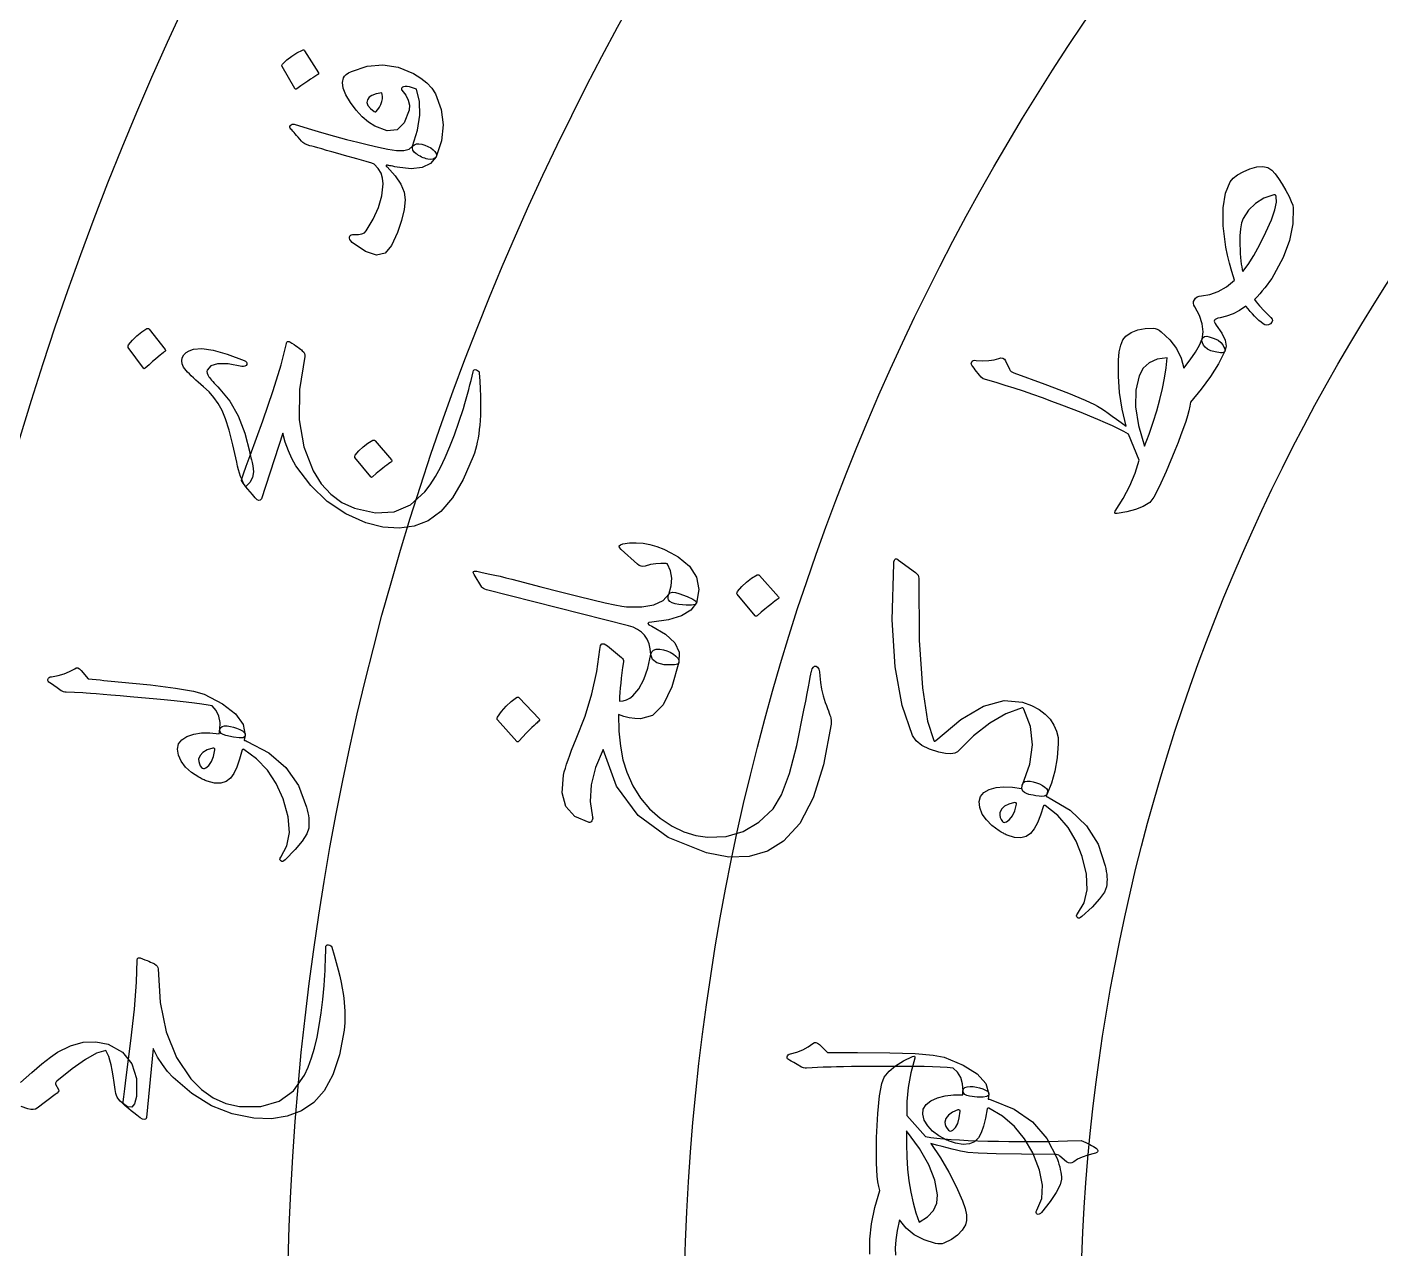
# Model space of a CAD drawing. Header units: millimetres. Extents: x -150 to 150, y -150 to 198.
# Drawn here: x -77.77 to -42.64, y 2.16 to 33.85 of the extents above; entities that cross this region are included whole.
import ezdxf

# ---------------------------------------------------------------- set-up
doc = ezdxf.new("R2010")
doc.units = ezdxf.units.MM
for name, color, linetype in [('CUT_OUTER', 1, 'Continuous'), ('ENGRAVE', 7, 'Continuous'), ('ENGRAVE_FINE', 8, 'Continuous'), ('GUIDE', 3, 'Continuous'), ('TEXT', 5, 'Continuous')]:
    doc.layers.add(name, color=color, linetype=linetype)

msp = doc.modelspace()

# ---------------------------------------------------------------- linework, layer by layer
at = {"layer": 'CUT_OUTER'}
msp.add_arc((0.0002, -0.0002), 149.9998, 179.017762, 3.164151, dxfattribs=at)
at = {"layer": 'ENGRAVE'}
for radius in [132.75, 112.1737, 91.5975, 71.0212, 50.445]:
    msp.add_circle((0, 0), radius, dxfattribs=at)
at = {"layer": 'ENGRAVE_FINE'}
for radius in [122.4619, 101.8856, 81.3094, 60.7331]:
    msp.add_circle((0, 0), radius, dxfattribs=at)
at = {"layer": 'GUIDE'}
msp.add_circle((0, 0), 137.25, dxfattribs=at)
at = {"layer": 'TEXT'}
for points in [[(-71.1547, 32.829), (-71.1591, 32.8417), (-71.1585, 32.8563), (-71.1528, 32.873), (-71.1422, 32.8915), (-71.0257, 33.0036), (-70.901, 33.102), (-70.768, 33.1866), (-70.6269, 33.2575), (-70.6083, 33.2621), (-70.5926, 33.2605), (-70.5798, 33.2529), (-70.5698, 33.2391), (-70.2114, 32.6722), (-70.2048, 32.6544), (-70.2092, 32.6374), (-70.2244, 32.6212), (-70.2504, 32.6059), (-70.273, 32.5926), (-70.3075, 32.5711), (-70.354, 32.5414), (-70.4125, 32.5035), (-70.4834, 32.4564), (-70.5669, 32.3992), (-70.6632, 32.3318), (-70.7722, 32.2542), (-70.7887, 32.2448), (-70.8021, 32.2424), (-70.8122, 32.2471), (-70.8192, 32.2587)], [(-69.5608, 32.5371), (-69.5319, 32.5812), (-69.4871, 32.6242), (-69.4264, 32.6659), (-69.3498, 32.7064), (-68.9435, 32.8411), (-68.5408, 32.8757), (-68.1417, 32.8114), (-67.7463, 32.6494), (-67.5561, 32.5325), (-67.3977, 32.4054), (-67.2708, 32.2681), (-67.1755, 32.1208), (-67.0238, 31.7204), (-66.9705, 31.3154), (-67.0152, 30.9046), (-67.1579, 30.4867), (-67.1859, 30.4508), (-67.2307, 30.4296), (-67.2924, 30.4229), (-67.3709, 30.4308), (-67.4124, 30.4393), (-67.4535, 30.451), (-67.4941, 30.4661), (-67.5343, 30.4845), (-67.573, 30.5047), (-67.6095, 30.5255), (-67.6438, 30.5467), (-67.6758, 30.5685), (-67.7278, 30.6137), (-67.7603, 30.6612), (-67.7734, 30.7111), (-67.7671, 30.7633), (-67.6407, 31.1803), (-67.5814, 31.5664), (-67.5898, 31.9223), (-67.6664, 32.2487), (-67.7661, 32.2823), (-67.8478, 32.3042), (-67.9114, 32.3144), (-67.9569, 32.3129), (-67.9992, 32.3052), (-68.0297, 32.2939), (-68.0486, 32.2791), (-68.0557, 32.2608), (-68.0573, 32.2467), (-68.056, 32.2342), (-68.0518, 32.2235), (-68.0447, 32.2144), (-67.9426, 32.0869), (-67.8777, 31.9588), (-67.85, 31.83), (-67.8593, 31.7003), (-67.9829, 31.3692), (-68.1714, 31.1891), (-68.4263, 31.16), (-68.7479, 31.2824), (-68.9148, 31.3912), (-69.0759, 31.5307), (-69.231, 31.7008), (-69.38, 31.902), (-69.4979, 32.0969), (-69.5672, 32.2679), (-69.5882, 32.4147), (-69.5608, 32.5371)], [(-68.9383, 31.972), (-68.9507, 31.8954), (-68.9251, 31.8189), (-68.8616, 31.7426), (-68.7601, 31.6664), (-68.7422, 31.6587), (-68.7289, 31.6541), (-68.7204, 31.6528), (-68.7165, 31.6546), (-68.6685, 31.7154), (-68.6276, 31.7805), (-68.5939, 31.8499), (-68.5673, 31.9237), (-68.5513, 31.9921), (-68.5463, 32.0522), (-68.5522, 32.1041), (-68.5692, 32.1477), (-68.7132, 32.122), (-68.8227, 32.084), (-68.8977, 32.034), (-68.9383, 31.972)], [(-67.7671, 30.7633), (-67.7213, 30.8011), (-67.6666, 30.8227), (-67.6029, 30.828), (-67.5303, 30.8171), (-67.4453, 30.7929), (-67.3679, 30.7611), (-67.298, 30.7216), (-67.2357, 30.6746), (-67.187, 30.6248), (-67.1577, 30.5768), (-67.148, 30.5308), (-67.1579, 30.4867), (-67.3042, 30.313), (-67.5205, 30.2113), (-67.8072, 30.1812), (-68.1645, 30.2226), (-68.2243, 30.2339), (-68.2761, 30.2438), (-68.3199, 30.2521), (-68.3558, 30.2589), (-68.3837, 30.2641), (-68.4036, 30.2679), (-68.4155, 30.2701), (-68.4195, 30.2709), (-68.444, 30.2696), (-68.454, 30.2619), (-68.4496, 30.2478), (-68.4307, 30.2273), (-68.2203, 29.9973), (-68.0714, 29.7792), (-67.984, 29.5729), (-67.9581, 29.3779), (-67.983, 29.1226), (-68.0508, 28.8404), (-68.161, 28.5308), (-68.3133, 28.1933), (-68.4791, 27.9939), (-68.7044, 27.9398), (-68.9896, 28.0315), (-69.3344, 28.2701), (-69.3722, 28.308), (-69.3961, 28.3452), (-69.4062, 28.3819), (-69.4025, 28.418), (-69.3865, 28.4485), (-69.3597, 28.4686), (-69.3221, 28.4782), (-69.2737, 28.4774), (-69.1705, 28.4754), (-69.0856, 28.49), (-69.019, 28.521), (-68.9707, 28.5684), (-68.7865, 28.8701), (-68.6524, 29.1735), (-68.5682, 29.4792), (-68.5339, 29.7879), (-68.5446, 29.9333), (-68.5864, 30.0672), (-68.6594, 30.1899), (-68.7637, 30.3012), (-68.826, 30.3246), (-68.9751, 30.3699), (-69.2111, 30.437), (-69.534, 30.5257), (-69.7063, 30.5741), (-69.8618, 30.6181), (-70.0004, 30.6577), (-70.1222, 30.6929), (-70.2264, 30.723), (-70.3124, 30.7472), (-70.3803, 30.7655), (-70.4299, 30.7778), (-70.5034, 30.8022), (-70.565, 30.8306), (-70.6146, 30.8632), (-70.6523, 30.9), (-70.6964, 30.9516), (-70.7375, 30.9998), (-70.7754, 31.0446), (-70.8103, 31.086), (-70.8422, 31.1235), (-70.8715, 31.1568), (-70.8981, 31.1858), (-70.922, 31.2104), (-70.94, 31.233), (-70.9488, 31.2557), (-70.9484, 31.2786), (-70.9387, 31.3016), (-70.9183, 31.3225), (-70.8956, 31.3349), (-70.8704, 31.339), (-70.8428, 31.3347), (-70.4762, 31.2233), (-70.1275, 31.121), (-69.7966, 31.0276), (-69.4835, 30.9432), (-69.1884, 30.8675), (-68.9114, 30.7999), (-68.6527, 30.7405), (-68.4121, 30.6894), (-68.1818, 30.6545), (-67.9976, 30.6551), (-67.8594, 30.6913), (-67.7671, 30.7633)], [(-46.5518, 29.843), (-46.4758, 29.9329), (-46.3657, 30.0186), (-46.2215, 30.0999), (-46.0434, 30.1763), (-45.8655, 30.2287), (-45.7119, 30.2404), (-45.5826, 30.2118), (-45.4775, 30.1432), (-45.3896, 30.0471), (-45.2994, 29.9275), (-45.2067, 29.7845), (-45.1114, 29.6183), (-45.029, 29.4584), (-44.969, 29.3301), (-44.9317, 29.2333), (-44.9172, 29.1678), (-44.9279, 28.749), (-45.0156, 28.3202), (-45.18, 27.8799), (-45.4205, 27.4262), (-45.4759, 27.3377), (-45.5339, 27.2519), (-45.5945, 27.1685), (-45.6577, 27.0878), (-45.7228, 27.0097), (-45.7893, 26.9344), (-45.8571, 26.862), (-45.9264, 26.7923), (-45.884, 26.7284), (-45.7985, 26.6279), (-45.6695, 26.491), (-45.4969, 26.3179), (-45.4656, 26.2802), (-45.4575, 26.2414), (-45.4724, 26.2015), (-45.5105, 26.1605), (-45.557, 26.1336), (-45.6045, 26.1237), (-45.6529, 26.1308), (-45.7023, 26.1549), (-45.7555, 26.1993), (-45.8098, 26.2475), (-45.8652, 26.2995), (-45.9216, 26.3552), (-45.9784, 26.4149), (-46.035, 26.4787), (-46.0913, 26.5466), (-46.1474, 26.6187), (-46.313, 26.5076), (-46.4799, 26.4195), (-46.6481, 26.3545), (-46.8178, 26.3127), (-46.8719, 26.3027), (-46.9141, 26.2891), (-46.9445, 26.272), (-46.963, 26.2514), (-46.968, 26.229), (-46.9617, 26.2003), (-46.944, 26.1653), (-46.9149, 26.1239), (-46.7682, 25.9192), (-46.683, 25.7371), (-46.6596, 25.5772), (-46.6979, 25.4392), (-46.7113, 25.4253), (-46.7341, 25.4155), (-46.7663, 25.4098), (-46.8079, 25.4082), (-46.9466, 25.4292), (-47.0591, 25.4595), (-47.1453, 25.4994), (-47.2051, 25.5489), (-47.2487, 25.6079), (-47.2767, 25.6626), (-47.2889, 25.7131), (-47.2855, 25.7593), (-47.2584, 25.9531), (-47.2811, 26.1572), (-47.3537, 26.372), (-47.4762, 26.5977), (-47.4988, 26.6439), (-47.5076, 26.6898), (-47.5027, 26.7355), (-47.4841, 26.7809), (-47.452, 26.8236), (-47.4105, 26.8545), (-47.3596, 26.8736), (-47.2993, 26.881), (-47.0809, 26.9151), (-46.8658, 26.9949), (-46.6539, 27.1199), (-46.4447, 27.2901), (-46.5123, 27.5156), (-46.5714, 27.7329), (-46.6219, 27.9419), (-46.664, 28.1424), (-46.7344, 28.697), (-46.7378, 29.1664), (-46.6763, 29.5489), (-46.5518, 29.843)], [(-45.4244, 29.506), (-45.682, 29.414), (-45.9011, 29.2805), (-46.0813, 29.1058), (-46.2221, 28.8906), (-46.2615, 28.7773), (-46.2882, 28.6258), (-46.3019, 28.4362), (-46.3021, 28.2088), (-46.2981, 28.0902), (-46.2926, 27.9808), (-46.2859, 27.8805), (-46.2779, 27.7893), (-46.2682, 27.7069), (-46.2566, 27.633), (-46.2431, 27.5678), (-46.2276, 27.5111), (-46.0874, 27.6994), (-45.9412, 27.9332), (-45.7884, 28.2122), (-45.628, 28.5366), (-45.4864, 28.8565), (-45.3949, 29.1166), (-45.3545, 29.3174), (-45.3661, 29.4593), (-45.3724, 29.4837), (-45.3842, 29.4996), (-45.4016, 29.5071), (-45.4244, 29.506)], [(-75.1431, 25.5449), (-75.1488, 25.5572), (-75.1496, 25.572), (-75.1457, 25.5893), (-75.137, 25.6092), (-75.0322, 25.7346), (-74.9178, 25.8472), (-74.7939, 25.9468), (-74.6604, 26.0335), (-74.6423, 26.0402), (-74.6265, 26.0404), (-74.613, 26.0341), (-74.6017, 26.0213), (-74.1875, 25.4905), (-74.1792, 25.4733), (-74.1818, 25.4558), (-74.1953, 25.4378), (-74.2198, 25.4195), (-74.2409, 25.4037), (-74.2732, 25.3783), (-74.3165, 25.3434), (-74.3709, 25.2988), (-74.4368, 25.2437), (-74.5143, 25.177), (-74.6034, 25.0987), (-74.7042, 25.0087), (-74.7197, 24.9975), (-74.7328, 24.9936), (-74.7434, 24.9972), (-74.7515, 25.0081)], [(-47.5887, 24.1282), (-47.6023, 24.0231), (-47.6271, 23.9035), (-47.6631, 23.7693), (-47.7101, 23.6205), (-47.7671, 23.4565), (-47.8331, 23.277), (-47.908, 23.0818), (-47.9916, 22.8708), (-48.2167, 22.3305), (-48.398, 21.9258), (-48.5389, 21.6577), (-48.6418, 21.527), (-48.8116, 21.4239), (-49.0095, 21.3413), (-49.2356, 21.2788), (-49.4901, 21.2364), (-49.5277, 21.2371), (-49.5481, 21.2473), (-49.5512, 21.2672), (-49.5371, 21.2966), (-49.3342, 21.6262), (-49.1628, 21.9561), (-49.0229, 22.2869), (-48.9145, 22.6192), (-49.1897, 23.2939), (-49.3118, 23.3618), (-49.4525, 23.4338), (-49.6118, 23.5101), (-49.7896, 23.5904), (-49.985, 23.675), (-50.197, 23.7636), (-50.4256, 23.8563), (-50.6708, 23.953), (-50.9261, 24.0515), (-51.1786, 24.1462), (-51.4283, 24.2372), (-51.675, 24.3245), (-51.9185, 24.4078), (-52.1583, 24.4869), (-52.3944, 24.5618), (-52.6268, 24.6325), (-52.9669, 24.7301), (-53.0126, 24.7781), (-53.0556, 24.8255), (-53.0958, 24.8721), (-53.1333, 24.9181), (-53.1682, 24.9629), (-53.2008, 25.0061), (-53.231, 25.0478), (-53.2589, 25.0878), (-53.2679, 25.1069), (-53.2713, 25.1269), (-53.2693, 25.1475), (-53.2617, 25.1689), (-53.2453, 25.1906), (-53.2201, 25.2047), (-53.1861, 25.2114), (-53.1433, 25.2105), (-52.9704, 25.202), (-52.8156, 25.2073), (-52.6788, 25.2263), (-52.5599, 25.2591), (-52.5032, 25.2731), (-52.4547, 25.2679), (-52.4143, 25.2435), (-52.3821, 25.2), (-52.2795, 24.9842), (-52.2614, 24.9499), (-52.237, 24.9224), (-52.2062, 24.9017), (-52.169, 24.8878), (-51.3663, 24.5935), (-50.7499, 24.3573), (-50.3193, 24.1807), (-50.0741, 24.0645), (-49.9954, 24.0201), (-49.9102, 23.9679), (-49.8184, 23.9079), (-49.72, 23.8401), (-49.6146, 23.7654), (-49.5018, 23.6847), (-49.3816, 23.598), (-49.2539, 23.5053), (-49.3559, 23.9427), (-49.423, 24.3743), (-49.4555, 24.7995), (-49.4533, 25.2178), (-49.4334, 25.4308), (-49.3943, 25.6047), (-49.3365, 25.7391), (-49.2602, 25.8339), (-49.1203, 25.932), (-48.9541, 25.9996), (-48.7618, 26.0366), (-48.5434, 26.0428), (-48.4975, 26.0352), (-48.4493, 26.0178), (-48.3989, 25.9908), (-48.3464, 25.9541), (-48.1184, 25.7441), (-47.9443, 25.5157), (-47.8238, 25.2689), (-47.7564, 25.0038), (-47.5924, 25.2234), (-47.4585, 25.4233), (-47.355, 25.6039), (-47.282, 25.7657), (-47.2569, 25.8058), (-47.2178, 25.8289), (-47.1648, 25.8348), (-47.0978, 25.8237), (-46.9711, 25.7813), (-46.8703, 25.7322), (-46.7953, 25.6765), (-46.7462, 25.6144), (-46.7158, 25.5548), (-46.697, 25.5068), (-46.6899, 25.4704), (-46.6945, 25.4455), (-46.8582, 25.1192), (-47.0618, 24.7915), (-47.3053, 24.4615), (-47.5887, 24.1282)], [(-71.9787, 22.7417), (-71.6524, 23.6432), (-71.3851, 24.427), (-71.1805, 25.0954), (-71.0417, 25.6502), (-71.0377, 25.6674), (-71.0315, 25.6813), (-71.023, 25.6918), (-71.0122, 25.6991), (-70.9997, 25.7028), (-70.9862, 25.7026), (-70.9716, 25.6986), (-70.9559, 25.6907), (-70.8971, 25.6538), (-70.8434, 25.6192), (-70.7948, 25.587), (-70.7512, 25.5572), (-70.7128, 25.5297), (-70.6794, 25.5045), (-70.651, 25.4817), (-70.6278, 25.4612), (-70.5927, 25.423), (-70.5702, 25.3853), (-70.5603, 25.3482), (-70.563, 25.3118), (-70.7006, 24.4529), (-70.7089, 23.6712), (-70.5907, 22.9695), (-70.3485, 22.3492), (-70.1382, 22.0105), (-69.8887, 21.7358), (-69.6005, 21.5245), (-69.2745, 21.3758), (-68.7284, 21.2529), (-68.2427, 21.2832), (-67.817, 21.4647), (-67.45, 21.7963), (-67.31, 21.9835), (-67.1751, 22.1948), (-67.0449, 22.4303), (-66.9191, 22.6901), (-66.7973, 22.9735), (-66.6788, 23.28), (-66.5633, 23.6097), (-66.4503, 23.9627), (-66.413, 24.0893), (-66.377, 24.214), (-66.3424, 24.337), (-66.3092, 24.4582), (-66.2777, 24.5768), (-66.2483, 24.692), (-66.2209, 24.8038), (-66.1955, 24.9122), (-66.1854, 24.9444), (-66.1682, 24.9636), (-66.144, 24.9699), (-66.1128, 24.9633), (-66.0793, 24.9478), (-66.0556, 24.9305), (-66.0415, 24.9112), (-66.0371, 24.8899), (-66.0233, 24.6742), (-66.013, 24.4714), (-66.0064, 24.2816), (-66.0034, 24.1046), (-66.0038, 23.9406), (-66.0069, 23.7899), (-66.0129, 23.6524), (-66.0218, 23.528), (-66.0364, 23.4134), (-66.0524, 23.3026), (-66.0699, 23.1956), (-66.0888, 23.0924), (-66.1102, 22.9928), (-66.1352, 22.8968), (-66.1637, 22.8043), (-66.1958, 22.7153), (-66.4536, 22.1206), (-66.7332, 21.6449), (-67.0371, 21.2881), (-67.3672, 21.0504), (-67.7291, 20.9113), (-68.1183, 20.8549), (-68.5351, 20.882), (-68.9795, 20.9936), (-69.5021, 21.2264), (-69.9793, 21.5497), (-70.4099, 21.9653), (-70.7922, 22.4747), (-70.8972, 22.6611), (-70.9895, 22.8645), (-71.0692, 23.0848), (-71.1359, 23.3221), (-71.6881, 21.6166), (-71.7183, 21.5808), (-71.7556, 21.5731), (-71.7998, 21.5937), (-71.8511, 21.6425), (-71.9218, 21.7269), (-71.985, 21.8033), (-72.041, 21.8718), (-72.0896, 21.9324), (-72.1305, 21.9848), (-72.1631, 22.0289), (-72.1877, 22.0647), (-72.2041, 22.0921), (-72.1938, 22.1398), (-72.1532, 22.2641), (-72.0817, 22.4648), (-71.9787, 22.7417)], [(-72.0967, 21.9345), (-72.1334, 21.992), (-72.1676, 22.0556), (-72.1995, 22.1254), (-72.2289, 22.2014), (-72.2563, 22.2837), (-72.2821, 22.3724), (-72.3063, 22.4676), (-72.3289, 22.5694), (-72.4325, 23.0231), (-72.53, 23.3983), (-72.6225, 23.6942), (-72.7111, 23.9103), (-72.8096, 24.0879), (-72.9218, 24.2497), (-73.0481, 24.3956), (-73.1883, 24.5254), (-73.2601, 24.5855), (-73.328, 24.6439), (-73.392, 24.7005), (-73.4522, 24.7554), (-73.5078, 24.8078), (-73.5582, 24.857), (-73.6032, 24.9029), (-73.643, 24.9455), (-73.7065, 25.0316), (-73.7441, 25.1161), (-73.7556, 25.1989), (-73.7411, 25.28), (-73.7034, 25.3512), (-73.6428, 25.4114), (-73.5595, 25.4605), (-73.4533, 25.4986), (-73.2349, 25.5156), (-72.9427, 25.473), (-72.5768, 25.3709), (-72.137, 25.2097), (-72.0986, 25.1913), (-72.0748, 25.1679), (-72.0655, 25.1397), (-72.0706, 25.1065), (-72.088, 25.0766), (-72.1151, 25.058), (-72.152, 25.0508), (-72.1987, 25.055), (-72.5558, 25.1172), (-72.8249, 25.1211), (-73.0057, 25.0668), (-73.0981, 24.9546), (-73.1037, 24.9197), (-73.0981, 24.8799), (-73.0813, 24.8354), (-73.0534, 24.7861), (-73.0348, 24.7622), (-73.0113, 24.7336), (-72.9831, 24.7004), (-72.95, 24.6625), (-72.9121, 24.6201), (-72.8694, 24.573), (-72.8219, 24.5214), (-72.7694, 24.4652), (-72.5078, 24.1489), (-72.2921, 23.7685), (-72.1212, 23.3245), (-71.9939, 22.817), (-71.9926, 22.8117), (-71.9889, 22.7959), (-71.9826, 22.7694), (-71.9739, 22.7324), (-71.9626, 22.6848), (-71.9487, 22.6266), (-71.9323, 22.5579), (-71.9133, 22.4787), (-71.8942, 22.3181), (-71.9184, 22.1741), (-71.9858, 22.0463), (-72.0967, 21.9345)], [(-48.918, 24.8106), (-49.003, 24.438), (-49.0086, 24.0082), (-48.9337, 23.5231), (-48.7768, 22.9846), (-48.6578, 23.299), (-48.5518, 23.6053), (-48.4589, 23.9037), (-48.3794, 24.1944), (-48.313, 24.4771), (-48.2599, 24.7513), (-48.22, 25.017), (-48.1936, 25.2746), (-48.4536, 25.2386), (-48.6613, 25.149), (-48.8163, 25.0062), (-48.918, 24.8106)], [(-69.2613, 22.6923), (-69.2674, 22.7038), (-69.2687, 22.7175), (-69.2654, 22.7335), (-69.2575, 22.7518), (-69.158, 22.8666), (-69.0486, 22.9693), (-68.9292, 23.0598), (-68.8, 23.1382), (-68.7823, 23.1441), (-68.7667, 23.1441), (-68.753, 23.138), (-68.7414, 23.1261), (-68.3118, 22.6285), (-68.303, 22.6124), (-68.3049, 22.5962), (-68.3177, 22.5798), (-68.3412, 22.5632), (-68.3616, 22.5489), (-68.3927, 22.5258), (-68.4345, 22.4941), (-68.4869, 22.4536), (-68.5502, 22.4035), (-68.6247, 22.3429), (-68.7104, 22.2717), (-68.8072, 22.1898), (-68.8222, 22.1796), (-68.835, 22.1762), (-68.8456, 22.1796), (-68.854, 22.1898)], [(-61.9327, 19.9203), (-62.3534, 20.3043), (-62.3967, 20.3552), (-62.4046, 20.3967), (-62.377, 20.4289), (-62.314, 20.4516), (-62.1401, 20.4745), (-61.965, 20.4788), (-61.7888, 20.4648), (-61.6114, 20.4325), (-61.4321, 20.3813), (-61.2499, 20.3104), (-61.0648, 20.2201), (-60.8767, 20.1104), (-60.5788, 19.8686), (-60.4006, 19.5888), (-60.3416, 19.2707), (-60.4009, 18.9131), (-60.4387, 18.8816), (-60.5277, 18.865), (-60.6679, 18.8631), (-60.8593, 18.8758), (-60.9585, 18.8931), (-61.0361, 18.9199), (-61.0922, 18.9561), (-61.1267, 19.002), (-61.1357, 19.0329), (-61.1374, 19.0659), (-61.132, 19.1009), (-61.1192, 19.1381), (-61.0575, 19.3584), (-61.0419, 19.5621), (-61.0727, 19.7496), (-61.15, 19.9212), (-61.1575, 19.9302), (-61.1693, 19.9362), (-61.1854, 19.9393), (-61.2057, 19.9393), (-61.3281, 19.9448), (-61.4574, 19.9359), (-61.5935, 19.9126), (-61.7365, 19.8747), (-61.7893, 19.8642), (-61.8396, 19.8683), (-61.8874, 19.887), (-61.9327, 19.9203)], [(-51.9399, 14.2021), (-51.7546, 14.7381), (-51.6869, 15.2423), (-51.7376, 15.7176), (-51.9077, 16.1665), (-51.916, 16.1788), (-51.9264, 16.1879), (-51.9387, 16.1937), (-51.953, 16.1962), (-52.3732, 16.0433), (-52.7939, 15.8036), (-53.2138, 15.4756), (-53.6313, 15.058), (-53.6985, 15.0177), (-53.8011, 15.0029), (-53.9389, 15.0136), (-54.1121, 15.0499), (-54.359, 15.1246), (-54.5563, 15.2215), (-54.7038, 15.341), (-54.8013, 15.4832), (-55.0674, 16.258), (-55.2449, 17.2575), (-55.322, 18.4831), (-55.2837, 19.9344), (-55.2845, 19.9512), (-55.284, 19.9664), (-55.282, 19.9801), (-55.2786, 19.9922), (-55.2747, 20.003), (-55.2711, 20.0129), (-55.2679, 20.0218), (-55.265, 20.0298), (-55.2552, 20.0486), (-55.2422, 20.0599), (-55.226, 20.0636), (-55.2067, 20.0597), (-55.2031, 20.0582), (-55.1992, 20.056), (-55.195, 20.0531), (-55.1906, 20.0496), (-55.1855, 20.0454), (-55.1792, 20.0402), (-55.1718, 20.034), (-55.1632, 20.0269), (-54.7183, 19.7052), (-54.6805, 19.6716), (-54.6543, 19.6359), (-54.6398, 19.5981), (-54.6368, 19.5582), (-54.6245, 17.9527), (-54.5398, 16.7197), (-54.4073, 15.8538), (-54.2442, 15.3497), (-54.2332, 15.3357), (-54.2205, 15.3311), (-54.2061, 15.336), (-54.1899, 15.3503), (-53.5439, 15.898), (-52.9521, 16.2428), (-52.4183, 16.3912), (-51.9441, 16.3488), (-51.7106, 16.2613), (-51.5134, 16.1574), (-51.3523, 16.0372), (-51.2273, 15.901), (-51.1274, 15.746), (-51.0587, 15.5898), (-51.0211, 15.4321), (-51.0147, 15.2729), (-51.0449, 14.8971), (-51.1025, 14.5548), (-51.1882, 14.2452), (-51.3026, 13.9678), (-51.3331, 13.9319), (-51.3782, 13.9094), (-51.4379, 13.9002), (-51.5124, 13.9043), (-51.5956, 13.9169), (-51.6674, 13.9292), (-51.7277, 13.9412), (-51.7765, 13.9529), (-51.8439, 13.9758), (-51.8955, 14.0039), (-51.9313, 14.0373), (-51.9512, 14.0759), (-51.9596, 14.1034), (-51.9605, 14.1336), (-51.954, 14.1665), (-51.9399, 14.2021)], [(-61.1168, 19.1459), (-61.0804, 19.1799), (-61.0247, 19.1949), (-60.9498, 19.1908), (-60.8557, 19.1676), (-60.6436, 19.0879), (-60.4966, 19.0202), (-60.4149, 18.9646), (-60.3985, 18.9209), (-60.5468, 18.7313), (-60.7889, 18.5858), (-61.1254, 18.4836), (-61.5565, 18.424), (-61.638, 18.4089), (-61.6663, 18.3854), (-61.6414, 18.3536), (-61.5633, 18.3136), (-61.2031, 18.1088), (-60.9664, 17.8839), (-60.8528, 17.6388), (-60.8619, 17.3726), (-60.874, 17.3511), (-60.8969, 17.3338), (-60.9306, 17.3205), (-60.975, 17.3114), (-61.2415, 17.3161), (-61.4322, 17.362), (-61.547, 17.4497), (-61.5857, 17.5792), (-61.5995, 17.7245), (-61.632, 17.8571), (-61.6831, 17.977), (-61.753, 18.0844), (-61.8321, 18.1638), (-61.9279, 18.231), (-62.0403, 18.2859), (-62.1695, 18.3283), (-65.8458, 19.2553), (-65.8928, 19.2714), (-65.9296, 19.289), (-65.9561, 19.3083), (-65.9723, 19.3292), (-66.1721, 19.6568), (-66.1914, 19.7038), (-66.1865, 19.7331), (-66.1574, 19.7447), (-66.1041, 19.7387), (-66.0008, 19.7174), (-65.8884, 19.6939), (-65.7667, 19.6683), (-65.6359, 19.6404), (-65.4963, 19.6093), (-65.3482, 19.5738), (-65.1915, 19.534), (-65.0262, 19.4899), (-64.444, 19.3381), (-63.9274, 19.2055), (-63.4764, 19.0923), (-63.0911, 18.9986), (-62.7721, 18.9241), (-62.52, 18.8684), (-62.3348, 18.8317), (-62.2165, 18.8141), (-61.8198, 18.8144), (-61.5045, 18.8696), (-61.2703, 18.98), (-61.1168, 19.1459)], [(-59.3438, 19.1467), (-59.3507, 19.1595), (-59.3523, 19.1748), (-59.3488, 19.1927), (-59.34, 19.2131), (-59.229, 19.3413), (-59.1067, 19.456), (-58.9731, 19.557), (-58.8284, 19.6444), (-58.8085, 19.6509), (-58.7909, 19.6508), (-58.7756, 19.6441), (-58.7624, 19.6308), (-58.2762, 19.0765), (-58.2661, 19.0586), (-58.2682, 19.0406), (-58.2824, 19.0223), (-58.3087, 19.0039), (-58.3315, 18.9879), (-58.3662, 18.9623), (-58.4129, 18.927), (-58.4714, 18.8819), (-58.5421, 18.8261), (-58.6253, 18.7585), (-58.7208, 18.679), (-58.8288, 18.5876), (-58.8456, 18.5762), (-58.8599, 18.5724), (-58.8719, 18.5762), (-58.8814, 18.5875)], [(-63.8521, 14.4526), (-63.8308, 14.5392), (-63.8042, 14.6343), (-63.7723, 14.738), (-63.735, 14.8501), (-63.6916, 14.9715), (-63.6411, 15.1032), (-63.5837, 15.245), (-63.5191, 15.3969), (-63.2902, 15.9825), (-63.1128, 16.5625), (-62.9869, 17.1388), (-62.9127, 17.7126), (-62.8934, 17.8117), (-62.8536, 17.8601), (-62.7934, 17.8577), (-62.7128, 17.8048), (-62.3466, 17.5011), (-62.3229, 17.4755), (-62.307, 17.4488), (-62.299, 17.4212), (-62.2989, 17.3924), (-62.3214, 17.2461), (-62.3404, 17.1054), (-62.3559, 16.9703), (-62.3679, 16.8408), (-62.3779, 16.7163), (-62.3871, 16.5959), (-62.3954, 16.4797), (-62.403, 16.3677), (-62.3067, 16.3762), (-62.2166, 16.4024), (-62.1326, 16.4462), (-62.0547, 16.5075), (-61.9009, 16.6896), (-61.7716, 16.9301), (-61.6661, 17.2292), (-61.5834, 17.5872), (-61.5589, 17.6537), (-61.5125, 17.6978), (-61.4443, 17.7195), (-61.3542, 17.7187), (-61.2593, 17.7025), (-61.1686, 17.6758), (-61.082, 17.6385), (-60.9995, 17.5907), (-60.9334, 17.5387), (-60.8881, 17.4863), (-60.8635, 17.4336), (-60.8597, 17.3805), (-61.0442, 16.7386), (-61.2694, 16.2795), (-61.5394, 16.0029), (-61.8567, 15.9093), (-62.0053, 15.9172), (-62.149, 15.9396), (-62.2878, 15.9768), (-62.4218, 16.0289), (-62.4146, 15.5955), (-62.3768, 15.201), (-62.3092, 14.8455), (-62.2125, 14.5292), (-62.0528, 14.1731), (-61.854, 13.8557), (-61.6166, 13.5769), (-61.3413, 13.3364), (-61.0357, 13.132), (-60.729, 12.982), (-60.4214, 12.8857), (-60.1132, 12.8423), (-59.6312, 12.8635), (-59.1881, 12.9943), (-58.7833, 13.2331), (-58.4151, 13.5788), (-58.1944, 13.943), (-57.9908, 14.4912), (-57.7991, 15.2234), (-57.6123, 16.1401), (-57.5675, 16.3718), (-57.5285, 16.5727), (-57.4956, 16.7428), (-57.469, 16.8821), (-57.4483, 16.991), (-57.4331, 17.0699), (-57.4235, 17.1187), (-57.4196, 17.1374), (-57.3967, 17.2082), (-57.3689, 17.2553), (-57.3362, 17.2788), (-57.2986, 17.2785), (-57.2594, 17.2531), (-57.2296, 17.2034), (-57.2092, 17.1294), (-57.1981, 17.0312), (-57.1859, 16.8571), (-57.1591, 16.683), (-57.1176, 16.5092), (-57.0615, 16.3356), (-57.0308, 16.2547), (-57.0031, 16.1818), (-56.9787, 16.1168), (-56.9573, 16.0597), (-56.9396, 16.0106), (-56.9261, 15.9697), (-56.9169, 15.9369), (-56.9118, 15.9122), (-56.9084, 15.8954), (-56.9059, 15.8789), (-56.9045, 15.8627), (-56.904, 15.8468), (-56.9042, 15.8305), (-56.9047, 15.8133), (-56.9053, 15.7953), (-56.9063, 15.7762), (-57.1094, 14.7173), (-57.3775, 13.8593), (-57.7195, 13.1991), (-58.1426, 12.7353), (-58.5625, 12.4799), (-59.0347, 12.3434), (-59.5601, 12.3276), (-60.139, 12.4347), (-61.1324, 12.8304), (-61.9144, 13.4067), (-62.4796, 14.1684), (-62.8211, 15.1163), (-63.0211, 14.6478), (-63.1336, 14.198), (-63.1591, 13.7684), (-63.0981, 13.3609), (-63.094, 13.3345), (-63.0961, 13.3094), (-63.1043, 13.2857), (-63.1187, 13.2632), (-63.1359, 13.2445), (-63.153, 13.2321), (-63.1697, 13.2261), (-63.1862, 13.2263), (-63.5549, 13.3805), (-63.7898, 13.6363), (-63.8894, 13.994), (-63.8521, 14.4526)], [(-76.8806, 16.6375), (-76.988, 16.7146), (-77.0732, 16.775), (-77.1365, 16.8188), (-77.1777, 16.8458), (-77.2033, 16.8654), (-77.22, 16.887), (-77.2277, 16.9107), (-77.2263, 16.9364), (-77.2156, 16.9636), (-77.1968, 16.984), (-77.17, 16.9976), (-77.1352, 17.0045), (-76.9656, 17.0335), (-76.8087, 17.078), (-76.6644, 17.138), (-76.5327, 17.2134), (-76.4915, 17.2335), (-76.4503, 17.2326), (-76.409, 17.2109), (-76.3676, 17.1683), (-76.1799, 16.952), (-76.0767, 16.9409), (-75.9753, 16.9301), (-75.8757, 16.9198), (-75.778, 16.9098), (-75.6821, 16.9002), (-75.5879, 16.8909), (-75.4957, 16.8821), (-75.4052, 16.8736), (-74.568, 16.7933), (-73.9177, 16.7117), (-73.454, 16.6303), (-73.1768, 16.5499), (-72.6976, 16.2989), (-72.3601, 16.0382), (-72.1642, 15.7674), (-72.1097, 15.4856), (-72.1113, 15.4785), (-72.1128, 15.4714), (-72.1143, 15.4642), (-72.1159, 15.4571), (-72.1658, 15.4235), (-72.2652, 15.4162), (-72.4141, 15.4353), (-72.6125, 15.4809), (-72.6847, 15.5033), (-72.734, 15.535), (-72.7604, 15.5759), (-72.7639, 15.6261), (-72.7612, 15.8167), (-72.7947, 15.9834), (-72.8645, 16.1263), (-72.9709, 16.2455), (-73.1242, 16.2732), (-73.2994, 16.3006), (-73.4967, 16.3275), (-73.7159, 16.354), (-73.9562, 16.3801), (-74.2164, 16.4063), (-74.4966, 16.4322), (-74.7969, 16.4579), (-75.0915, 16.4853), (-75.3565, 16.5088), (-75.5919, 16.5285), (-75.7977, 16.5445), (-75.9736, 16.5578), (-76.1194, 16.5694), (-76.2352, 16.5793), (-76.3209, 16.5876), (-76.7514, 16.6016), (-76.7928, 16.6081), (-76.8281, 16.6162), (-76.8574, 16.626), (-76.8806, 16.6375)], [(-65.5612, 15.883), (-65.5688, 15.896), (-65.5713, 15.9123), (-65.5687, 15.9318), (-65.561, 15.9546), (-65.4569, 16.1031), (-65.3406, 16.2383), (-65.2121, 16.3599), (-65.0717, 16.468), (-65.0522, 16.477), (-65.0345, 16.4787), (-65.0187, 16.473), (-65.0047, 16.46), (-64.4862, 15.9134), (-64.4751, 15.8952), (-64.4761, 15.8756), (-64.4894, 15.8546), (-64.5148, 15.8322), (-64.5368, 15.8128), (-64.5702, 15.7818), (-64.615, 15.7393), (-64.6712, 15.685), (-64.739, 15.6181), (-64.8187, 15.5373), (-64.9101, 15.4425), (-65.0132, 15.3336), (-65.0294, 15.3198), (-65.0436, 15.3142), (-65.0558, 15.3171), (-65.066, 15.3284)], [(-72.0603, 15.3259), (-71.4968, 15.0328), (-71.0528, 14.6511), (-70.7267, 14.1817), (-70.5168, 13.6246), (-70.4989, 13.5493), (-70.4839, 13.4755), (-70.4719, 13.4032), (-70.4629, 13.3324), (-70.4572, 13.2636), (-70.4552, 13.1974), (-70.457, 13.1337), (-70.4624, 13.0725), (-70.5125, 12.9267), (-70.6305, 12.7426), (-70.8162, 12.5194), (-71.0692, 12.2562), (-71.1036, 12.2291), (-71.1348, 12.215), (-71.1628, 12.2139), (-71.1876, 12.2259), (-71.2049, 12.246), (-71.2102, 12.2696), (-71.2037, 12.2966), (-71.1852, 12.327), (-71.0259, 12.6195), (-70.9636, 12.9677), (-70.9976, 13.3731), (-71.1268, 13.8374), (-71.3022, 14.2325), (-71.5307, 14.5782), (-71.8127, 14.8745), (-72.1491, 15.1211), (-72.1626, 15.1225), (-72.1739, 15.1207), (-72.183, 15.1156), (-72.19, 15.1073), (-72.2556, 14.8642), (-72.3275, 14.6605), (-72.4061, 14.4961), (-72.4917, 14.3711), (-72.6028, 14.2831), (-72.7408, 14.2411), (-72.9057, 14.2453), (-73.0975, 14.2959), (-73.1224, 14.305), (-73.1477, 14.3151), (-73.1732, 14.3262), (-73.199, 14.3383), (-73.2256, 14.3515), (-73.2533, 14.3659), (-73.2822, 14.3814), (-73.3123, 14.3981), (-73.5038, 14.5245), (-73.6559, 14.6625), (-73.7687, 14.8121), (-73.8419, 14.9732), (-73.8681, 15.1283), (-73.84, 15.2601), (-73.7578, 15.3683), (-73.6215, 15.4525), (-73.4435, 15.5133), (-73.2448, 15.5456), (-73.0254, 15.5496), (-72.7855, 15.5253), (-72.7827, 15.5395), (-72.7804, 15.5534), (-72.7787, 15.5669), (-72.7776, 15.5801), (-72.7764, 15.5932), (-72.7747, 15.6068), (-72.7724, 15.6206), (-72.7696, 15.6349), (-72.7487, 15.6812), (-72.7092, 15.7122), (-72.6512, 15.7279), (-72.5745, 15.7282), (-72.4927, 15.7175), (-72.4117, 15.6986), (-72.3316, 15.6713), (-72.2523, 15.6359), (-72.1841, 15.5973), (-72.1373, 15.5606), (-72.112, 15.5258), (-72.1082, 15.4928), (-72.1372, 15.3572), (-72.1242, 15.3535), (-72.1071, 15.347), (-72.0857, 15.3378), (-72.0603, 15.3259)], [(-72.9474, 15.1528), (-73.0965, 15.1046), (-73.2078, 15.0408), (-73.2814, 14.9615), (-73.3173, 14.8668), (-73.3136, 14.8052), (-73.2996, 14.7481), (-73.275, 14.6955), (-73.2401, 14.6476), (-73.2199, 14.6303), (-73.1956, 14.6236), (-73.1674, 14.6274), (-73.1352, 14.6416), (-73.0541, 14.7029), (-72.9872, 14.8018), (-72.9343, 14.9381), (-72.8952, 15.1119), (-72.8951, 15.1307), (-72.9038, 15.1438), (-72.9212, 15.1511), (-72.9474, 15.1528)], [(-51.2536, 13.8644), (-50.7065, 13.5428), (-50.2825, 13.1414), (-49.9794, 12.6615), (-49.7949, 12.1029), (-49.7804, 12.028), (-49.7686, 11.9548), (-49.7597, 11.8832), (-49.7537, 11.8133), (-49.7509, 11.7455), (-49.7516, 11.6804), (-49.756, 11.6179), (-49.764, 11.5581), (-49.8198, 11.4174), (-49.9449, 11.2421), (-50.1389, 11.0312), (-50.4014, 10.7834), (-50.4367, 10.7582), (-50.4684, 10.7456), (-50.4964, 10.7457), (-50.5207, 10.7585), (-50.5372, 10.7792), (-50.5417, 10.8026), (-50.5342, 10.8289), (-50.5146, 10.858), (-50.3445, 11.139), (-50.2686, 11.4788), (-50.2857, 11.8794), (-50.3944, 12.3432), (-50.5515, 12.7419), (-50.7629, 13.0953), (-51.0298, 13.4036), (-51.353, 13.6663), (-51.3664, 13.6684), (-51.3777, 13.6673), (-51.3871, 13.6627), (-51.3945, 13.6548), (-51.4724, 13.4173), (-51.5544, 13.219), (-51.6409, 13.06), (-51.7323, 12.9402), (-51.8475, 12.8584), (-51.9873, 12.8235), (-52.1518, 12.8358), (-52.3409, 12.8956), (-52.3654, 12.9059), (-52.3901, 12.9172), (-52.4151, 12.9295), (-52.4403, 12.9428), (-52.4661, 12.9572), (-52.4931, 12.9729), (-52.5212, 12.9898), (-52.5505, 13.008), (-52.7356, 13.1435), (-52.8808, 13.2888), (-52.9859, 13.4438), (-53.0508, 13.6085), (-53.069, 13.765), (-53.034, 13.8953), (-52.9462, 13.9991), (-52.8056, 14.076), (-52.6245, 14.1271), (-52.4244, 14.1486), (-52.2052, 14.1404), (-51.9669, 14.103), (-51.9634, 14.117), (-51.9604, 14.1307), (-51.9579, 14.144), (-51.9561, 14.1571), (-51.9542, 14.1701), (-51.9518, 14.1835), (-51.9487, 14.1971), (-51.9452, 14.2111), (-51.9218, 14.2561), (-51.8806, 14.2847), (-51.8218, 14.297), (-51.7453, 14.293), (-51.6642, 14.2777), (-51.5844, 14.2542), (-51.5059, 14.2226), (-51.4287, 14.1829), (-51.3627, 14.1407), (-51.3181, 14.1016), (-51.2947, 14.0656), (-51.2926, 14.0326), (-51.3288, 13.8998), (-51.316, 13.8954), (-51.2992, 13.888), (-51.2785, 13.8777), (-51.2536, 13.8644)], [(-52.1483, 13.7411), (-52.2996, 13.701), (-52.4141, 13.6432), (-52.4917, 13.568), (-52.5323, 13.4755), (-52.5318, 13.4139), (-52.5206, 13.3562), (-52.4987, 13.3026), (-52.4662, 13.253), (-52.4469, 13.2348), (-52.423, 13.2269), (-52.3946, 13.2292), (-52.3617, 13.2418), (-52.2778, 13.2987), (-52.206, 13.3937), (-52.1463, 13.5266), (-52.0983, 13.6975), (-52.0972, 13.7162), (-52.1052, 13.7297), (-52.1223, 13.738), (-52.1483, 13.7411)], [(-75.196, 6.609), (-75.0728, 7.5597), (-74.9816, 8.3829), (-74.9266, 9.0797), (-74.9113, 9.6514), (-74.9112, 9.669), (-74.9081, 9.6839), (-74.902, 9.6961), (-74.8931, 9.7055), (-74.8817, 9.7118), (-74.8685, 9.7146), (-74.8534, 9.7138), (-74.8364, 9.7095), (-74.771, 9.6862), (-74.7111, 9.6641), (-74.6566, 9.6432), (-74.6076, 9.6235), (-74.5641, 9.605), (-74.526, 9.5877), (-74.4934, 9.5716), (-74.4663, 9.5566), (-74.4238, 9.5268), (-74.3936, 9.4949), (-74.376, 9.4609), (-74.3707, 9.4247), (-74.3189, 8.5564), (-74.1577, 7.7915), (-73.8903, 7.132), (-73.5195, 6.579), (-73.2408, 6.2939), (-72.9377, 6.0798), (-72.6106, 5.9359), (-72.2601, 5.8613), (-71.7004, 5.8597), (-71.2328, 5.9944), (-70.8565, 6.2638), (-70.57, 6.6671), (-70.4739, 6.8801), (-70.388, 7.1157), (-70.3119, 7.3738), (-70.2454, 7.6546), (-70.1879, 7.9577), (-70.1386, 8.2826), (-70.0972, 8.6295), (-70.0634, 8.9986), (-70.0544, 9.1302), (-70.0463, 9.2598), (-70.0391, 9.3874), (-70.033, 9.5129), (-70.0279, 9.6355), (-70.0241, 9.7543), (-70.0216, 9.8694), (-70.0204, 9.9808), (-70.0175, 10.0144), (-70.0048, 10.0369), (-69.9826, 10.0483), (-69.9506, 10.0485), (-69.9146, 10.0407), (-69.8877, 10.0289), (-69.8698, 10.0131), (-69.8609, 9.9933), (-69.8007, 9.7857), (-69.7467, 9.59), (-69.6991, 9.4061), (-69.6579, 9.2339), (-69.6227, 9.0738), (-69.5931, 8.9259), (-69.5691, 8.7904), (-69.5509, 8.6671), (-69.5403, 8.552), (-69.5319, 8.4404), (-69.5258, 8.3321), (-69.5219, 8.2272), (-69.5213, 8.1254), (-69.5248, 8.0262), (-69.5326, 7.9298), (-69.5447, 7.836), (-69.6676, 7.1996), (-69.8375, 6.6746), (-70.0568, 6.2604), (-70.3276, 5.9568), (-70.6508, 5.7427), (-71.0185, 5.6033), (-71.4313, 5.5394), (-71.8893, 5.5521), (-72.45, 5.6662), (-72.9859, 5.8784), (-73.4963, 6.1909), (-73.9799, 6.6054), (-74.1227, 6.7646), (-74.2569, 6.9431), (-74.3824, 7.141), (-74.4989, 7.3582), (-74.6686, 5.5736), (-74.6903, 5.532), (-74.725, 5.5165), (-74.7727, 5.527), (-74.8333, 5.5635), (-74.9206, 5.6306), (-74.9989, 5.6915), (-75.0684, 5.7463), (-75.1289, 5.7948), (-75.1802, 5.8371), (-75.2217, 5.8731), (-75.2534, 5.9028), (-75.2753, 5.926), (-75.2756, 5.9748), (-75.2629, 6.1049), (-75.2366, 6.3164), (-75.196, 6.609)], [(-57.6755, 6.8764), (-57.7895, 6.9439), (-57.88, 6.9968), (-57.947, 7.0349), (-57.9905, 7.0583), (-58.0179, 7.0756), (-58.0365, 7.0959), (-58.0463, 7.1192), (-58.0473, 7.1454), (-58.0391, 7.174), (-58.0222, 7.1965), (-57.9968, 7.2129), (-57.9627, 7.2232), (-57.7964, 7.269), (-57.6441, 7.3291), (-57.5057, 7.4036), (-57.3813, 7.4924), (-57.342, 7.5166), (-57.3009, 7.5197), (-57.2578, 7.5016), (-57.2128, 7.4625), (-57.0063, 7.2619), (-56.9025, 7.2604), (-56.8005, 7.2592), (-56.7004, 7.2582), (-56.6021, 7.2574), (-56.5057, 7.2568), (-56.4112, 7.2564), (-56.3184, 7.2561), (-56.2275, 7.2561), (-55.3864, 7.2535), (-54.7313, 7.2318), (-54.2622, 7.1928), (-53.9788, 7.138), (-53.4786, 6.9319), (-53.1185, 6.7041), (-52.8982, 6.454), (-52.8172, 6.1804), (-52.818, 6.1732), (-52.8188, 6.166), (-52.8197, 6.1588), (-52.8205, 6.1516), (-52.867, 6.1137), (-52.9653, 6.0972), (-53.1153, 6.1021), (-53.3171, 6.1285), (-53.3911, 6.1439), (-53.4432, 6.1706), (-53.4734, 6.2087), (-53.4817, 6.2582), (-53.4971, 6.4475), (-53.5461, 6.6099), (-53.6289, 6.7453), (-53.7459, 6.854), (-53.901, 6.8675), (-54.0781, 6.8785), (-54.277, 6.8872), (-54.4977, 6.8933), (-54.7394, 6.8971), (-55.0009, 6.8989), (-55.2824, 6.8985), (-55.5837, 6.896), (-55.8797, 6.8955), (-56.1458, 6.8939), (-56.382, 6.8912), (-56.5884, 6.8876), (-56.7648, 6.8841), (-56.9111, 6.8816), (-57.0274, 6.8804), (-57.1135, 6.8804), (-57.5436, 6.8527), (-57.5854, 6.8552), (-57.6213, 6.86), (-57.6513, 6.867), (-57.6755, 6.8764)], [(-52.7526, 6.0272), (-52.1634, 5.7912), (-51.684, 5.4579), (-51.3125, 5.0288), (-51.0464, 4.5042), (-51.0207, 4.4323), (-50.9981, 4.3616), (-50.9786, 4.2922), (-50.9621, 4.2239), (-50.9492, 4.1573), (-50.9402, 4.0929), (-50.9352, 4.0305), (-50.9341, 3.9702), (-50.9682, 3.8226), (-51.0656, 3.6306), (-51.2258, 3.393), (-51.4482, 3.1086), (-51.4794, 3.0784), (-51.5088, 3.0612), (-51.5365, 3.0572), (-51.5625, 3.0662), (-51.5819, 3.0841), (-51.5898, 3.1066), (-51.5863, 3.1337), (-51.5714, 3.1654), (-51.4452, 3.4687), (-51.4211, 3.8161), (-51.498, 4.2096), (-51.675, 4.6519), (-51.8901, 5.0225), (-52.1521, 5.3403), (-52.4622, 5.6051), (-52.8211, 5.8164), (-52.8346, 5.8165), (-52.8457, 5.8136), (-52.8543, 5.8077), (-52.8604, 5.7988), (-52.9018, 5.5523), (-52.9532, 5.344), (-53.0149, 5.1737), (-53.0873, 5.0417), (-53.189, 4.9435), (-53.3219, 4.888), (-53.4864, 4.8756), (-53.6823, 4.9063), (-53.7081, 4.9128), (-53.7342, 4.9203), (-53.7607, 4.9287), (-53.7876, 4.9381), (-53.8154, 4.9485), (-53.8444, 4.96), (-53.8748, 4.9725), (-53.9064, 4.9861), (-54.1098, 5.0923), (-54.2751, 5.2141), (-54.4022, 5.3517), (-54.4911, 5.5048), (-54.5325, 5.6568), (-54.5175, 5.7909), (-54.4462, 5.9066), (-54.3187, 6.0038), (-54.1473, 6.0815), (-53.9526, 6.1326), (-53.7347, 6.1575), (-53.4935, 6.1561), (-53.4921, 6.1705), (-53.4912, 6.1845), (-53.4908, 6.1981), (-53.4909, 6.2112), (-53.491, 6.2244), (-53.4906, 6.238), (-53.4897, 6.2519), (-53.4882, 6.2663), (-53.4718, 6.3143), (-53.4354, 6.3487), (-53.3791, 6.3697), (-53.3029, 6.3772), (-53.2204, 6.3742), (-53.138, 6.363), (-53.0557, 6.3435), (-52.9733, 6.3158), (-52.9018, 6.284), (-52.8518, 6.252), (-52.8233, 6.2199), (-52.8163, 6.1876), (-52.8322, 6.0509), (-52.8189, 6.0484), (-52.8012, 6.0437), (-52.7791, 6.0366), (-52.7526, 6.0272)], [(-53.6187, 5.7711), (-53.7622, 5.7088), (-53.8668, 5.6346), (-53.9322, 5.5486), (-53.9585, 5.451), (-53.9488, 5.3901), (-53.929, 5.3348), (-53.8994, 5.2851), (-53.8598, 5.2409), (-53.8379, 5.2258), (-53.8132, 5.2216), (-53.7854, 5.2281), (-53.7548, 5.2455), (-53.6803, 5.3144), (-53.6236, 5.419), (-53.5845, 5.5594), (-53.5627, 5.7356), (-53.5644, 5.7542), (-53.5743, 5.7664), (-53.5924, 5.772), (-53.6187, 5.7711)], [(-54.1528, 3.5696), (-54.2187, 3.9427), (-54.3742, 4.342), (-54.6186, 4.7695), (-54.9515, 5.2274), (-54.9556, 4.8835), (-54.9463, 4.5525), (-54.9237, 4.2346), (-54.8881, 3.9299), (-54.8402, 3.639), (-54.7805, 3.3627), (-54.7094, 3.1009), (-54.627, 2.8539), (-54.4054, 2.9947), (-54.2527, 3.1606), (-54.1686, 3.352), (-54.1528, 3.5696)]]:
    msp.add_lwpolyline(points, close=True, dxfattribs=at)
for points in [[(-77.9381, 6.4772), (-77.6446, 6.7425), (-77.3869, 6.9617), (-77.1652, 7.1357), (-76.98, 7.265), (-76.6425, 7.4321), (-76.3111, 7.5219), (-75.9862, 7.5354), (-75.6678, 7.4736), (-75.2958, 7.263), (-75.0499, 6.9667), (-74.929, 6.5846), (-74.932, 6.1154), (-74.9776, 5.9306), (-75.0545, 5.8414), (-75.163, 5.848), (-75.3032, 5.9507), (-75.3501, 5.9994), (-75.3874, 6.0399), (-75.4151, 6.0722), (-75.4332, 6.0962), (-75.4502, 6.1464), (-75.4642, 6.1964), (-75.4755, 6.2462), (-75.484, 6.2958), (-75.5091, 6.4813), (-75.5348, 6.6501), (-75.5611, 6.8022), (-75.5882, 6.9375), (-75.6176, 7.0562), (-75.6507, 7.1584), (-75.6876, 7.2441), (-75.7283, 7.3132), (-75.9644, 7.2364), (-76.2546, 7.0786), (-76.5984, 6.8382), (-76.995, 6.5139), (-77.0124, 6.4961), (-77.0241, 6.478), (-77.0304, 6.4593), (-77.031, 6.4402), (-76.9535, 6.2957), (-76.9493, 6.2666), (-76.9621, 6.2351), (-76.9919, 6.2011), (-77.0387, 6.1646), (-77.5056, 5.8162), (-77.5531, 5.7913), (-77.609, 5.7796), (-77.6732, 5.781), (-77.7457, 5.7955), (-77.9234, 5.8548)], [(-55.9062, 2.0277), (-55.9021, 2.4119), (-55.8572, 2.8151), (-55.7711, 3.2366), (-55.6433, 3.6754), (-55.6433, 3.6754), (-55.6716, 3.782), (-55.6946, 3.9075), (-55.7122, 4.0518), (-55.7243, 4.2149), (-55.7317, 4.3969), (-55.7351, 4.5978), (-55.7342, 4.8176), (-55.7289, 5.0563), (-55.6958, 5.6718), (-55.6502, 6.1368), (-55.596, 6.4511), (-55.5355, 6.6148), (-55.4021, 6.7708), (-55.2351, 6.9132), (-55.0348, 7.0419), (-54.8011, 7.1567), (-54.7647, 7.1667), (-54.7423, 7.1623), (-54.734, 7.1437), (-54.7397, 7.1108), (-54.8432, 6.7281), (-54.9114, 6.3527), (-54.9442, 5.9856), (-54.9419, 5.6272), (-54.458, 5.0757), (-54.3201, 5.0537), (-54.1632, 5.0343), (-53.9875, 5.0172), (-53.7929, 5.0026), (-53.5803, 4.99), (-53.3509, 4.9789), (-53.1044, 4.9694), (-52.841, 4.9613), (-52.5675, 4.9546), (-52.298, 4.9499), (-52.0324, 4.9471), (-51.7709, 4.9462), (-51.5139, 4.9474), (-51.2617, 4.9505), (-51.0146, 4.9555), (-50.7723, 4.9625), (-50.4198, 4.9766), (-50.3604, 4.9498), (-50.3037, 4.9228), (-50.2499, 4.8957), (-50.1988, 4.8685), (-50.1506, 4.8416), (-50.105, 4.8155), (-50.0622, 4.7901), (-50.0221, 4.7654), (-50.007, 4.7524), (-49.9967, 4.7372), (-49.9914, 4.7199), (-49.9909, 4.7006), (-49.9985, 4.6785), (-50.017, 4.6601), (-50.0464, 4.6452), (-50.0867, 4.6339), (-50.2511, 4.5917), (-50.3936, 4.5428), (-50.5142, 4.4874), (-50.613, 4.4253), (-50.6607, 4.3969), (-50.7078, 4.3866), (-50.7542, 4.3946), (-50.7999, 4.4207), (-50.9734, 4.5688), (-51.0026, 4.592), (-51.0352, 4.6077), (-51.0714, 4.6158), (-51.111, 4.6163), (-51.9653, 4.6198), (-52.625, 4.6283), (-53.0901, 4.6433), (-53.3605, 4.6656), (-53.4498, 4.6791), (-53.548, 4.6976), (-53.6551, 4.721), (-53.7711, 4.7494), (-53.896, 4.782), (-54.0299, 4.8178), (-54.1729, 4.8568), (-54.3249, 4.8991), (-54.0746, 4.5281), (-53.8537, 4.1565), (-53.6622, 3.7838), (-53.5002, 3.4094), (-53.4327, 3.2133), (-53.3974, 3.0451), (-53.3946, 2.9044), (-53.4243, 2.7911), (-53.5097, 2.6489), (-53.6312, 2.5217), (-53.7889, 2.4093), (-53.983, 2.3116), (-54.0277, 2.2987), (-54.0786, 2.2935), (-54.1357, 2.2959), (-54.199, 2.306), (-54.4955, 2.3958), (-54.751, 2.5276), (-54.965, 2.7017), (-55.1373, 2.9182), (-55.1939, 2.6432), (-55.2293, 2.3989), (-55.2437, 2.1855), (-55.2376, 2.0035)]]:
    msp.add_lwpolyline(points, dxfattribs=at)

doc.saveas('drawing.dxf')
